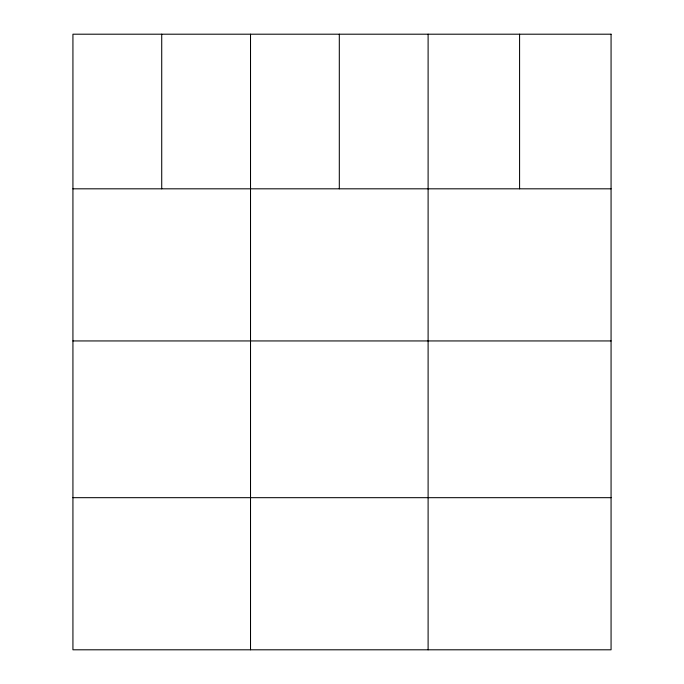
<?xml version="1.0" encoding="UTF-8"?>
<svg xmlns="http://www.w3.org/2000/svg" width="684" height="684" viewBox="0 0 684 684"><rect width="100%" height="100%" fill="white"/><g stroke="black" fill="none" stroke-linecap="round" stroke-linejoin="round"><path stroke-width="1.03" d="M72.931 188.818L611.068 188.818M72.931 340.94L611.068 340.94M72.931 497.678L611.068 497.678M519.584 34.2L519.584 188.818M428.107 34.2L428.107 649.8M339.307 34.2L339.307 188.818M250.515 34.2L250.515 649.8M161.723 34.2L161.723 188.818M611.068 34.2L72.931 34.2L72.931 649.8L611.068 649.8L611.068 34.2"/></g></svg>
